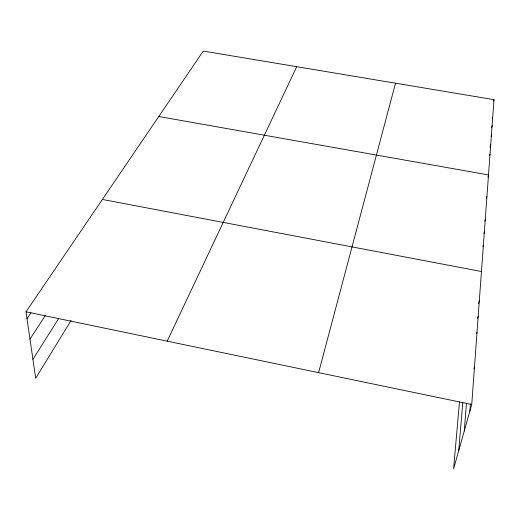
<?xml version="1.0" encoding="UTF-8"?>
<svg xmlns="http://www.w3.org/2000/svg" width="520" height="520" viewBox="0 0 520 520"><rect width="100%" height="100%" fill="white"/><g stroke="black" fill="none" stroke-linecap="round" stroke-linejoin="round"><path stroke-width="0.78" d="M459.466 401.954L453.576 468.929L471.744 404.488L494 99.658L203.255 51.07L26 311.812L35.678 378.268L71.084 320.45M469.853 411.203L470.392 403.956M464.262 431.015L466.447 403.546M458.738 450.625L462.774 402.474M493.675 101.056L494 99.658M492.258 118.801L492.59 117.384M491.595 127.745L492.109 125.593M491.088 136.26L491.433 134.81M490.041 147.251L490.737 144.333M489.665 155.656L490.022 154.18M487.955 177.171L488.507 174.922L158.776 116.506M486.369 198.783L486.928 196.495M484.854 221.208L485.238 219.661M483.951 233.454L484.348 231.894M482.885 246.688L483.243 245.291M478.569 303.511L479.329 300.625M477.62 318.292L478.199 316.108M318.604 372.645L395.525 83.2M476.625 333.723L477.016 332.261M473.889 368.966L474.5 366.75M167.174 341.166L296.706 66.69M32.922 359.346L58.695 318.468M29.978 339.112L45.305 315.556M27.008 318.714L30.934 312.877M102.388 199.446L481.455 271.499M26 311.812L471.744 404.488"/></g></svg>
